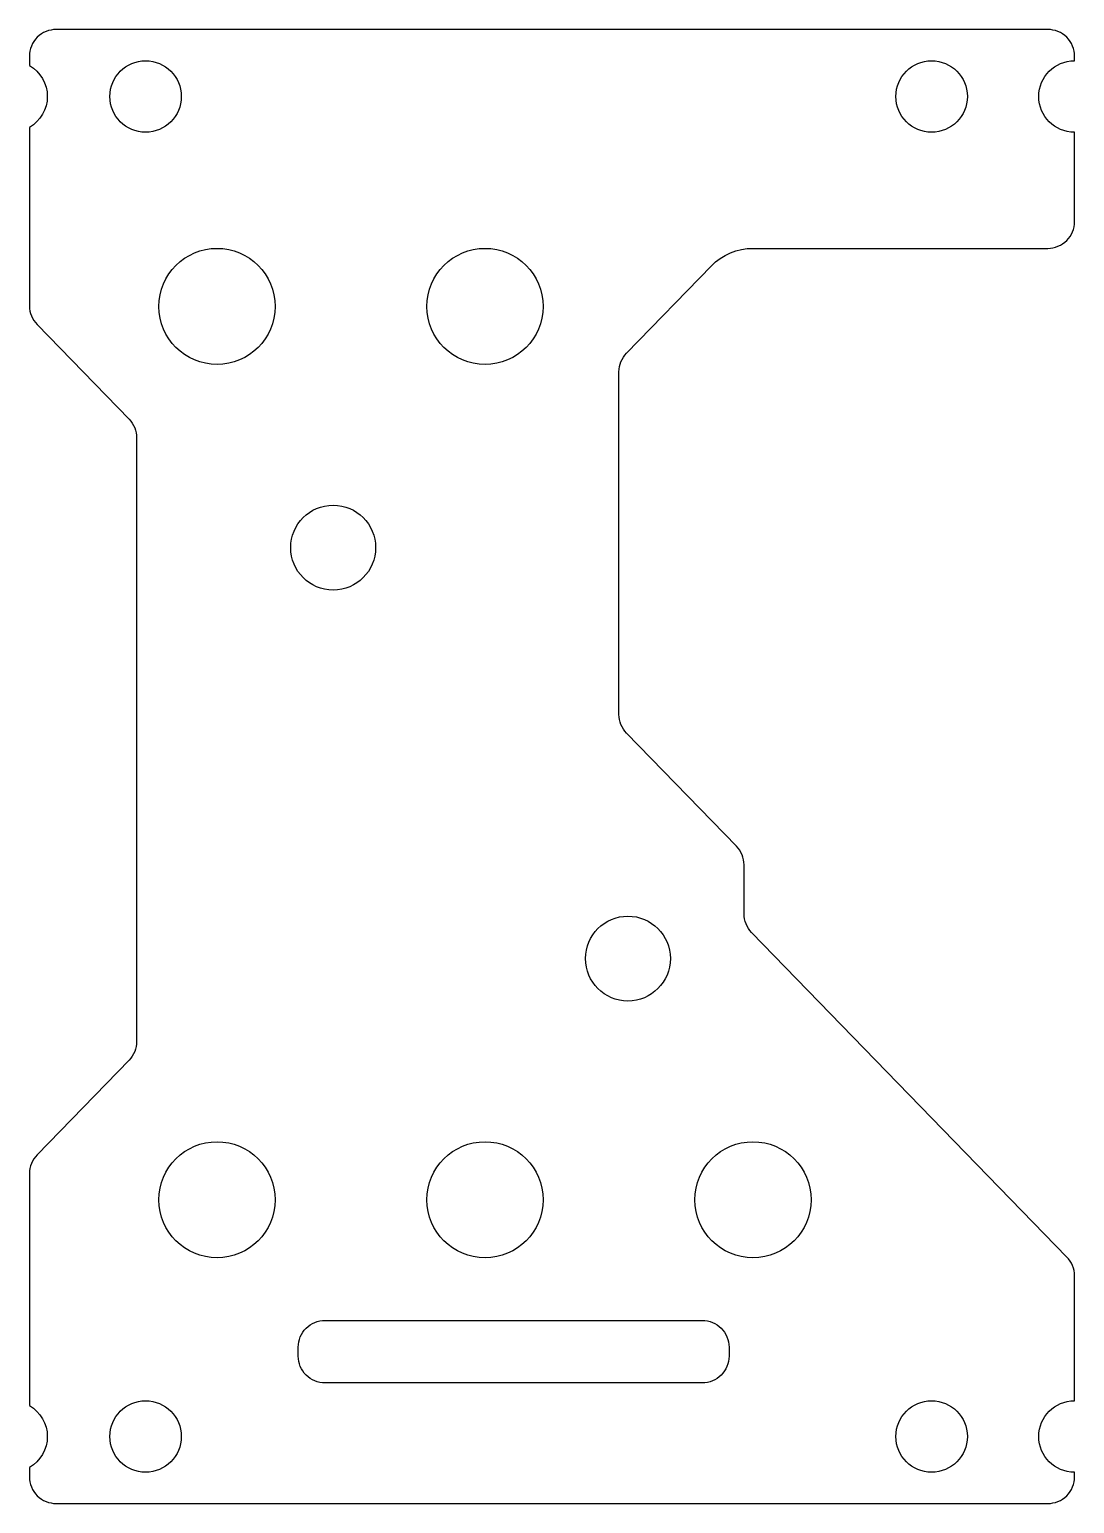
# Model space of a CAD drawing. Header units: millimetres. Extents: x 1 to 118, y -165 to 0.
import ezdxf

# ---------------------------------------------------------------- set-up
doc = ezdxf.new("R2010")
doc.units = ezdxf.units.MM

msp = doc.modelspace()

# ---------------------------------------------------------------- linework, layer by layer
for points in [[(118, -11.5, -1), (118, -3.5), (118, -3, 0.414214), (115, 0), (4, 0, 0.414214), (1, -3), (1, -4.04, -0.57735), (1, -10.96), (1, -30.94, 0.19522), (1.85, -33.03), (12.15, -43.63, -0.19522), (13, -45.72), (13, -113.28, -0.19522), (12.15, -115.37), (1.85, -125.97, 0.19522), (1, -128.06), (1, -154.04, -0.57735), (1, -160.96), (1, -162, 0.414214), (4, -165), (115, -165, 0.414214), (118, -162), (118, -161.5, -1), (118, -153.5), (118, -139.5, 0.19522), (117.15, -137.41), (81.85, -101.08, -0.19522), (81, -98.99), (81, -93.51, 0.19522), (80.15, -91.42), (67.85, -78.77, -0.19522), (67, -76.68), (67, -38.32, -0.19522), (67.85, -36.23), (77.34, -26.47, -0.20261), (82, -24.5), (115, -24.5, 0.414214), (118, -21.5)], [(31.09, -148.5), (31.09, -147.5, -0.414214), (34.09, -144.5), (76.32, -144.5, -0.414214), (79.32, -147.5), (79.32, -148.5, -0.414214), (76.32, -151.5), (34.09, -151.5, -0.414214)]]:
    msp.add_lwpolyline(points, format="xyb", close=True)
for centre, radius in [((14, -7.5), 4), ((102, -7.5), 4), ((22, -31), 6.5), ((52, -31), 6.5), ((35, -58), 4.75), ((68, -104), 4.75), ((22, -131), 6.5), ((52, -131), 6.5), ((82, -131), 6.5), ((14, -157.5), 4), ((102, -157.5), 4)]:
    msp.add_circle(centre, radius)

doc.saveas('drawing.dxf')
